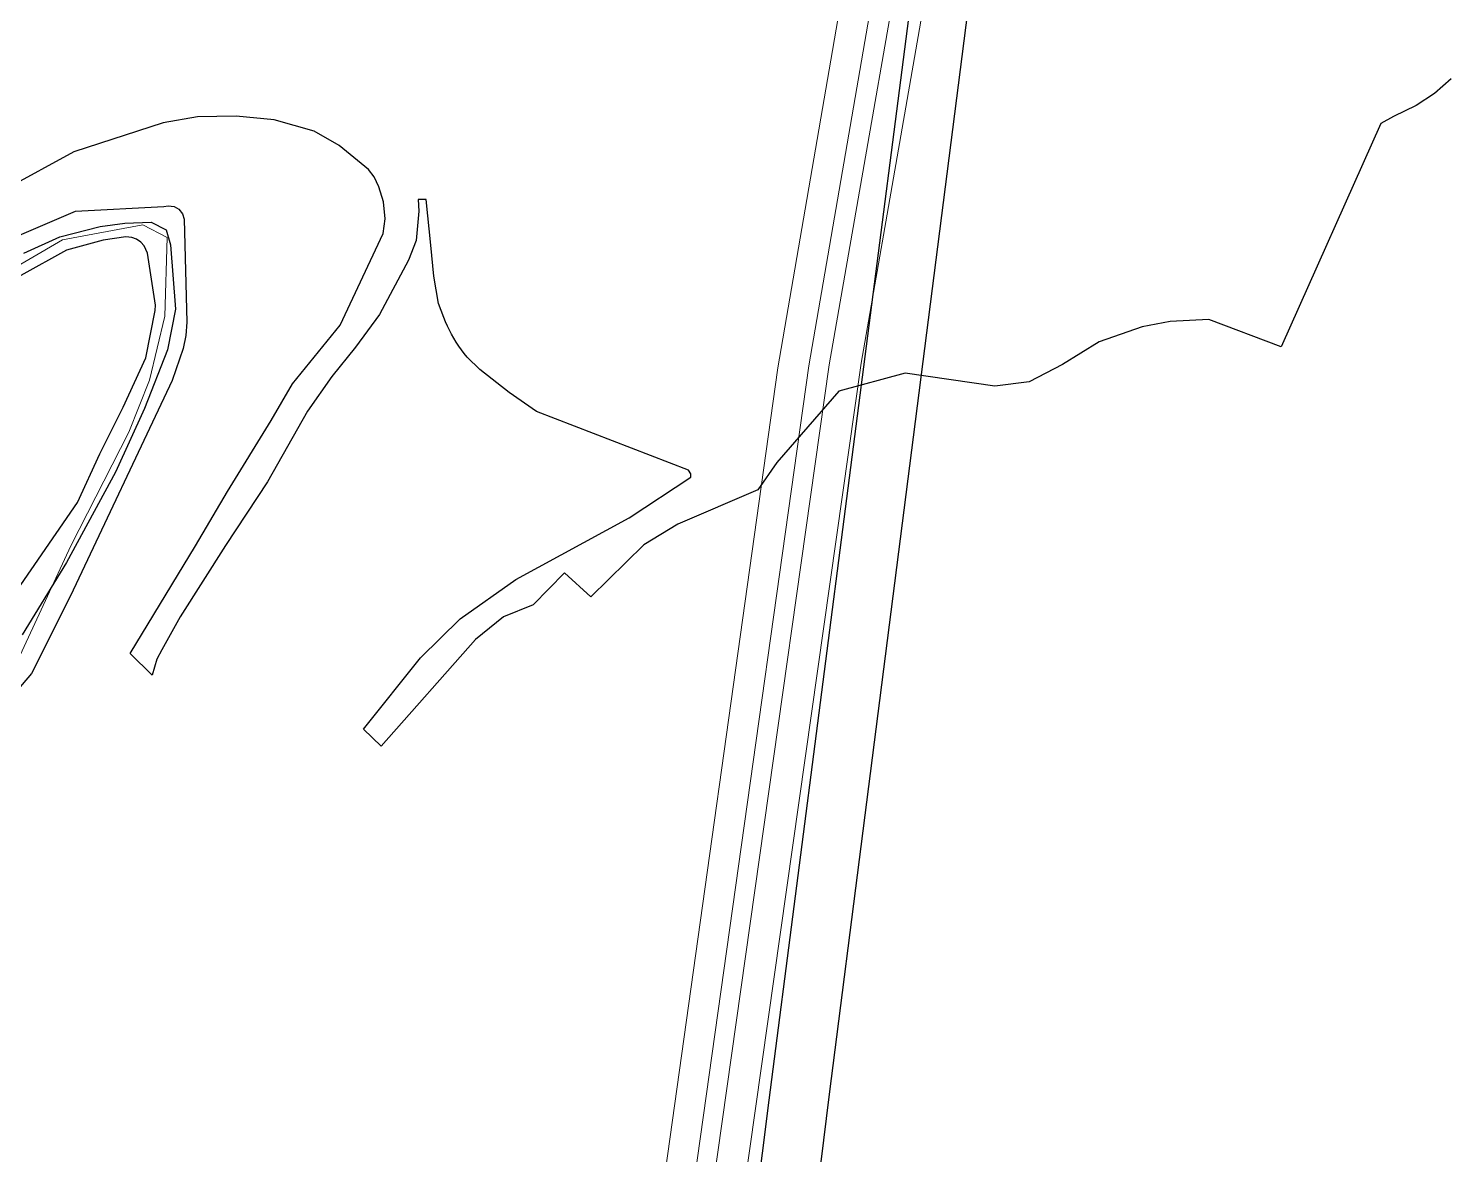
# Model space of a CAD drawing. Header units: millimetres. Extents: x 617751 to 636088, y 68402 to 77988.
# Drawn here: x 627634.4 to 628045.6, y 74033.1 to 74360 of the extents above; entities that cross this region are included whole.
import ezdxf

# ---------------------------------------------------------------- set-up
doc = ezdxf.new("R2010")
doc.units = ezdxf.units.MM
doc.header["$LTSCALE"] = 3
doc.header["$MEASUREMENT"] = 0
for name, color, linetype in [('ALINHAMENTO PREDIAL', 120, 'Continuous'), ('BAIRRO', 30, 'Continuous'), ('NOME LOGRADOURO', 252, 'Continuous'), ('OBRA DE ARTE', 190, 'Continuous')]:
    doc.layers.add(name, color=color, linetype=linetype)

msp = doc.modelspace()

# ---------------------------------------------------------------- linework, layer by layer
at = {"layer": 'ALINHAMENTO PREDIAL'}
for points in [[(628047.25, 74345.28), (628042.38, 74341.02), (628037.08, 74337.6), (628030.52, 74334.39), (628026.87, 74332.33), (627997.93, 74267.56), (627976.96, 74275.51), (627965.7, 74274.88), (627957.57, 74273.32), (627945.09, 74268.95), (627934.45, 74262.39), (627924.77, 74257.39), (627914.78, 74256.14), (627888.84, 74259.89), (627869.56, 74254.67), (627851.58, 74233.99), (627846.08, 74226.05), (627822.85, 74216.04), (627812.97, 74210.05), (627797.55, 74195), (627789.91, 74201.97), (627780.81, 74192.68), (627772.27, 74189.14), (627764.07, 74182.55), (627736.72, 74151.65), (627731.59, 74156.55), (627748.11, 74177.28), (627759.69, 74188.62), (627775.86, 74199.96), (627808.75, 74217.95), (627826.62, 74229.71), (627826.64, 74230.69), (627825.92, 74231.71), (627781.8, 74248.79), (627773.91, 74254.29), (627765.37, 74260.97), (627761.65, 74264.58), (627760.81, 74265.62), (627760.01, 74266.68), (627759.24, 74267.77), (627758.51, 74268.89), (627757.81, 74270.03), (627757.16, 74271.19), (627756.54, 74272.37), (627755.96, 74273.57), (627755.42, 74274.79), (627754.92, 74276.03), (627753.37, 74280.07), (627752.05, 74288.07), (627751.11, 74297.01), (627749.82, 74310.25), (627747.44, 74310.25), (627747.68, 74306.86), (627746.93, 74298.44), (627744.67, 74292.65), (627736.24, 74276.88), (627729.29, 74267.48), (627722.46, 74258.97), (627715.4, 74248.89), (627703.74, 74228.38), (627691.58, 74209.91), (627678.42, 74189.13), (627673.12, 74179.63), (627671.6, 74176.9), (627670.3, 74172.29), (627663.9, 74178.56), (627682.86, 74209.79), (627692.16, 74225.53), (627704.82, 74246.18), (627711.02, 74256.76), (627724.81, 74273.78), (627737.28, 74300.46), (627737.92, 74304.68), (627737.4, 74309.61), (627736.09, 74313.97), (627734.73, 74316.85), (627733.04, 74318.95), (627724.54, 74325.96), (627717.28, 74330.11), (627705.67, 74333.43), (627694.67, 74334.46), (627683.47, 74334.26), (627673.51, 74332.59), (627647.59, 74324.1), (627627.68, 74313.32)], [(628047.25, 74345.28), (628042.38, 74341.02), (628037.08, 74337.6), (628030.52, 74334.39), (628026.87, 74332.33), (627997.93, 74267.56), (627976.96, 74275.51), (627965.7, 74274.88), (627957.57, 74273.32), (627945.09, 74268.95), (627934.45, 74262.39), (627924.77, 74257.39), (627914.78, 74256.14), (627888.84, 74259.89), (627869.56, 74254.67), (627851.58, 74233.99), (627846.08, 74226.05), (627822.85, 74216.04), (627812.97, 74210.05), (627797.55, 74195), (627789.91, 74201.97), (627780.81, 74192.68), (627772.27, 74189.14), (627764.07, 74182.55), (627736.72, 74151.65), (627731.59, 74156.55), (627748.11, 74177.28), (627759.69, 74188.62), (627775.86, 74199.96), (627808.75, 74217.95), (627826.62, 74229.71), (627826.64, 74230.69), (627825.92, 74231.71), (627781.8, 74248.79), (627773.91, 74254.29), (627765.37, 74260.97), (627761.65, 74264.58), (627760.81, 74265.62), (627760.01, 74266.68), (627759.24, 74267.77), (627758.51, 74268.89), (627757.81, 74270.03), (627757.16, 74271.19), (627756.54, 74272.37), (627755.96, 74273.57), (627755.42, 74274.79), (627754.92, 74276.03), (627753.37, 74280.07), (627752.05, 74288.07), (627751.11, 74297.01), (627749.82, 74310.25), (627747.44, 74310.25), (627747.68, 74306.86), (627746.93, 74298.44), (627744.67, 74292.65), (627736.24, 74276.88), (627729.29, 74267.48), (627722.46, 74258.97), (627715.4, 74248.89), (627703.74, 74228.38), (627691.58, 74209.91), (627678.42, 74189.13), (627673.12, 74179.63), (627671.6, 74176.9), (627670.3, 74172.29), (627663.9, 74178.56), (627682.86, 74209.79), (627692.16, 74225.53), (627704.82, 74246.18), (627711.02, 74256.76), (627724.81, 74273.78), (627737.28, 74300.46), (627737.92, 74304.68), (627737.4, 74309.61), (627736.09, 74313.97), (627734.73, 74316.85), (627733.04, 74318.95), (627724.54, 74325.96), (627717.28, 74330.11), (627705.67, 74333.43), (627694.67, 74334.46), (627683.47, 74334.26), (627673.51, 74332.59), (627647.59, 74324.1), (627627.68, 74313.32)], [(628047.25, 74345.28), (628042.38, 74341.02), (628037.08, 74337.6), (628030.52, 74334.39), (628026.87, 74332.33), (627997.93, 74267.56), (627976.96, 74275.51), (627965.7, 74274.88), (627957.57, 74273.32), (627945.09, 74268.95), (627934.45, 74262.39), (627924.77, 74257.39), (627914.78, 74256.14), (627888.84, 74259.89), (627869.56, 74254.67), (627851.58, 74233.99), (627846.08, 74226.05), (627822.85, 74216.04), (627812.97, 74210.05), (627797.55, 74195), (627789.91, 74201.97), (627780.81, 74192.68), (627772.27, 74189.14), (627764.07, 74182.55), (627736.72, 74151.65), (627731.59, 74156.55), (627748.11, 74177.28), (627759.69, 74188.62), (627775.86, 74199.96), (627808.75, 74217.95), (627826.62, 74229.71), (627826.64, 74230.69), (627825.92, 74231.71), (627781.8, 74248.79), (627773.91, 74254.29), (627765.37, 74260.97), (627761.65, 74264.58), (627760.81, 74265.62), (627760.01, 74266.68), (627759.24, 74267.77), (627758.51, 74268.89), (627757.81, 74270.03), (627757.16, 74271.19), (627756.54, 74272.37), (627755.96, 74273.57), (627755.42, 74274.79), (627754.92, 74276.03), (627753.37, 74280.07), (627752.05, 74288.07), (627751.11, 74297.01), (627749.82, 74310.25), (627747.44, 74310.25), (627747.68, 74306.86), (627746.93, 74298.44), (627744.67, 74292.65), (627736.24, 74276.88), (627729.29, 74267.48), (627722.46, 74258.97), (627715.4, 74248.89), (627703.74, 74228.38), (627691.58, 74209.91), (627678.42, 74189.13), (627673.12, 74179.63), (627671.6, 74176.9), (627670.3, 74172.29), (627663.9, 74178.56), (627682.86, 74209.79), (627692.16, 74225.53), (627704.82, 74246.18), (627711.02, 74256.76), (627724.81, 74273.78), (627737.28, 74300.46), (627737.92, 74304.68), (627737.4, 74309.61), (627736.09, 74313.97), (627734.73, 74316.85), (627733.04, 74318.95), (627724.54, 74325.96), (627717.28, 74330.11), (627705.67, 74333.43), (627694.67, 74334.46), (627683.47, 74334.26), (627673.51, 74332.59), (627647.59, 74324.1), (627627.68, 74313.32)], [(628047.25, 74345.28), (628042.38, 74341.02), (628037.08, 74337.6), (628030.52, 74334.39), (628026.87, 74332.33), (627997.93, 74267.56), (627976.96, 74275.51), (627965.7, 74274.88), (627957.57, 74273.32), (627945.09, 74268.95), (627934.45, 74262.39), (627924.77, 74257.39), (627914.78, 74256.14), (627888.84, 74259.89), (627869.56, 74254.67), (627851.58, 74233.99), (627846.08, 74226.05), (627822.85, 74216.04), (627812.97, 74210.05), (627797.55, 74195), (627789.91, 74201.97), (627780.81, 74192.68), (627772.27, 74189.14), (627764.07, 74182.55), (627736.72, 74151.65), (627731.59, 74156.55), (627748.11, 74177.28), (627759.69, 74188.62), (627775.86, 74199.96), (627808.75, 74217.95), (627826.62, 74229.71), (627826.64, 74230.69), (627825.92, 74231.71), (627781.8, 74248.79), (627773.91, 74254.29), (627765.37, 74260.97), (627761.65, 74264.58), (627760.81, 74265.62), (627760.01, 74266.68), (627759.24, 74267.77), (627758.51, 74268.89), (627757.81, 74270.03), (627757.16, 74271.19), (627756.54, 74272.37), (627755.96, 74273.57), (627755.42, 74274.79), (627754.92, 74276.03), (627753.37, 74280.07), (627752.05, 74288.07), (627751.11, 74297.01), (627749.82, 74310.25), (627747.44, 74310.25), (627747.68, 74306.86), (627746.93, 74298.44), (627744.67, 74292.65), (627736.24, 74276.88), (627729.29, 74267.48), (627722.46, 74258.97), (627715.4, 74248.89), (627703.74, 74228.38), (627691.58, 74209.91), (627678.42, 74189.13), (627673.12, 74179.63), (627671.6, 74176.9), (627670.3, 74172.29), (627663.9, 74178.56), (627682.86, 74209.79), (627692.16, 74225.53), (627704.82, 74246.18), (627711.02, 74256.76), (627724.81, 74273.78), (627737.28, 74300.46), (627737.92, 74304.68), (627737.4, 74309.61), (627736.09, 74313.97), (627734.73, 74316.85), (627733.04, 74318.95), (627724.54, 74325.96), (627717.28, 74330.11), (627705.67, 74333.43), (627694.67, 74334.46), (627683.47, 74334.26), (627673.51, 74332.59), (627647.59, 74324.1), (627627.68, 74313.32)], [(628047.25, 74345.28), (628042.38, 74341.02), (628037.08, 74337.6), (628030.52, 74334.39), (628026.87, 74332.33), (627997.93, 74267.56), (627976.96, 74275.51), (627965.7, 74274.88), (627957.57, 74273.32), (627945.09, 74268.95), (627934.45, 74262.39), (627924.77, 74257.39), (627914.78, 74256.14), (627888.84, 74259.89), (627869.56, 74254.67), (627851.58, 74233.99), (627846.08, 74226.05), (627822.85, 74216.04), (627812.97, 74210.05), (627797.55, 74195), (627789.91, 74201.97), (627780.81, 74192.68), (627772.27, 74189.14), (627764.07, 74182.55), (627736.72, 74151.65), (627731.59, 74156.55), (627748.11, 74177.28), (627759.69, 74188.62), (627775.86, 74199.96), (627808.75, 74217.95), (627826.62, 74229.71), (627826.64, 74230.69), (627825.92, 74231.71), (627781.8, 74248.79), (627773.91, 74254.29), (627765.37, 74260.97), (627761.65, 74264.58), (627760.81, 74265.62), (627760.01, 74266.68), (627759.24, 74267.77), (627758.51, 74268.89), (627757.81, 74270.03), (627757.16, 74271.19), (627756.54, 74272.37), (627755.96, 74273.57), (627755.42, 74274.79), (627754.92, 74276.03), (627753.37, 74280.07), (627752.05, 74288.07), (627751.11, 74297.01), (627749.82, 74310.25), (627747.44, 74310.25), (627747.68, 74306.86), (627746.93, 74298.44), (627744.67, 74292.65), (627736.24, 74276.88), (627729.29, 74267.48), (627722.46, 74258.97), (627715.4, 74248.89), (627703.74, 74228.38), (627691.58, 74209.91), (627678.42, 74189.13), (627673.12, 74179.63), (627671.6, 74176.9), (627670.3, 74172.29), (627663.9, 74178.56), (627682.86, 74209.79), (627692.16, 74225.53), (627704.82, 74246.18), (627711.02, 74256.76), (627724.81, 74273.78), (627737.28, 74300.46), (627737.92, 74304.68), (627737.4, 74309.61), (627736.09, 74313.97), (627734.73, 74316.85), (627733.04, 74318.95), (627724.54, 74325.96), (627717.28, 74330.11), (627705.67, 74333.43), (627694.67, 74334.46), (627683.47, 74334.26), (627673.51, 74332.59), (627647.59, 74324.1), (627627.68, 74313.32)], [(628047.25, 74345.28), (628042.38, 74341.02), (628037.08, 74337.6), (628030.52, 74334.39), (628026.87, 74332.33), (627997.93, 74267.56), (627976.96, 74275.51), (627965.7, 74274.88), (627957.57, 74273.32), (627945.09, 74268.95), (627934.45, 74262.39), (627924.77, 74257.39), (627914.78, 74256.14), (627888.84, 74259.89), (627869.56, 74254.67), (627851.58, 74233.99), (627846.08, 74226.05), (627822.85, 74216.04), (627812.97, 74210.05), (627797.55, 74195), (627789.91, 74201.97), (627780.81, 74192.68), (627772.27, 74189.14), (627764.07, 74182.55), (627736.72, 74151.65), (627731.59, 74156.55), (627748.11, 74177.28), (627759.69, 74188.62), (627775.86, 74199.96), (627808.75, 74217.95), (627826.62, 74229.71), (627826.64, 74230.69), (627825.92, 74231.71), (627781.8, 74248.79), (627773.91, 74254.29), (627765.37, 74260.97), (627761.65, 74264.58), (627760.81, 74265.62), (627760.01, 74266.68), (627759.24, 74267.77), (627758.51, 74268.89), (627757.81, 74270.03), (627757.16, 74271.19), (627756.54, 74272.37), (627755.96, 74273.57), (627755.42, 74274.79), (627754.92, 74276.03), (627753.37, 74280.07), (627752.05, 74288.07), (627751.11, 74297.01), (627749.82, 74310.25), (627747.44, 74310.25), (627747.68, 74306.86), (627746.93, 74298.44), (627744.67, 74292.65), (627736.24, 74276.88), (627729.29, 74267.48), (627722.46, 74258.97), (627715.4, 74248.89), (627703.74, 74228.38), (627691.58, 74209.91), (627678.42, 74189.13), (627673.12, 74179.63), (627671.6, 74176.9), (627670.3, 74172.29), (627663.9, 74178.56), (627682.86, 74209.79), (627692.16, 74225.53), (627704.82, 74246.18), (627711.02, 74256.76), (627724.81, 74273.78), (627737.28, 74300.46), (627737.92, 74304.68), (627737.4, 74309.61), (627736.09, 74313.97), (627734.73, 74316.85), (627733.04, 74318.95), (627724.54, 74325.96), (627717.28, 74330.11), (627705.67, 74333.43), (627694.67, 74334.46), (627683.47, 74334.26), (627673.51, 74332.59), (627647.59, 74324.1), (627627.68, 74313.32)], [(628047.25, 74345.28), (628042.38, 74341.02), (628037.08, 74337.6), (628030.52, 74334.39), (628026.87, 74332.33), (627997.93, 74267.56), (627976.96, 74275.51), (627965.7, 74274.88), (627957.57, 74273.32), (627945.09, 74268.95), (627934.45, 74262.39), (627924.77, 74257.39), (627914.78, 74256.14), (627888.84, 74259.89), (627869.56, 74254.67), (627851.58, 74233.99), (627846.08, 74226.05), (627822.85, 74216.04), (627812.97, 74210.05), (627797.55, 74195), (627789.91, 74201.97), (627780.81, 74192.68), (627772.27, 74189.14), (627764.07, 74182.55), (627736.72, 74151.65), (627731.59, 74156.55), (627748.11, 74177.28), (627759.69, 74188.62), (627775.86, 74199.96), (627808.75, 74217.95), (627826.62, 74229.71), (627826.64, 74230.69), (627825.92, 74231.71), (627781.8, 74248.79), (627773.91, 74254.29), (627765.37, 74260.97), (627761.65, 74264.58), (627760.81, 74265.62), (627760.01, 74266.68), (627759.24, 74267.77), (627758.51, 74268.89), (627757.81, 74270.03), (627757.16, 74271.19), (627756.54, 74272.37), (627755.96, 74273.57), (627755.42, 74274.79), (627754.92, 74276.03), (627753.37, 74280.07), (627752.05, 74288.07), (627751.11, 74297.01), (627749.82, 74310.25), (627747.44, 74310.25), (627747.68, 74306.86), (627746.93, 74298.44), (627744.67, 74292.65), (627736.24, 74276.88), (627729.29, 74267.48), (627722.46, 74258.97), (627715.4, 74248.89), (627703.74, 74228.38), (627691.58, 74209.91), (627678.42, 74189.13), (627673.12, 74179.63), (627671.6, 74176.9), (627670.3, 74172.29), (627663.9, 74178.56), (627682.86, 74209.79), (627692.16, 74225.53), (627704.82, 74246.18), (627711.02, 74256.76), (627724.81, 74273.78), (627737.28, 74300.46), (627737.92, 74304.68), (627737.4, 74309.61), (627736.09, 74313.97), (627734.73, 74316.85), (627733.04, 74318.95), (627724.54, 74325.96), (627717.28, 74330.11), (627705.67, 74333.43), (627694.67, 74334.46), (627683.47, 74334.26), (627673.51, 74332.59), (627647.59, 74324.1), (627627.68, 74313.32)], [(628047.25, 74345.28), (628042.38, 74341.02), (628037.08, 74337.6), (628030.52, 74334.39), (628026.87, 74332.33), (627997.93, 74267.56), (627976.96, 74275.51), (627965.7, 74274.88), (627957.57, 74273.32), (627945.09, 74268.95), (627934.45, 74262.39), (627924.77, 74257.39), (627914.78, 74256.14), (627888.84, 74259.89), (627869.56, 74254.67), (627851.58, 74233.99), (627846.08, 74226.05), (627822.85, 74216.04), (627812.97, 74210.05), (627797.55, 74195), (627789.91, 74201.97), (627780.81, 74192.68), (627772.27, 74189.14), (627764.07, 74182.55), (627736.72, 74151.65), (627731.59, 74156.55), (627748.11, 74177.28), (627759.69, 74188.62), (627775.86, 74199.96), (627808.75, 74217.95), (627826.62, 74229.71), (627826.64, 74230.69), (627825.92, 74231.71), (627781.8, 74248.79), (627773.91, 74254.29), (627765.37, 74260.97), (627761.65, 74264.58), (627760.81, 74265.62), (627760.01, 74266.68), (627759.24, 74267.77), (627758.51, 74268.89), (627757.81, 74270.03), (627757.16, 74271.19), (627756.54, 74272.37), (627755.96, 74273.57), (627755.42, 74274.79), (627754.92, 74276.03), (627753.37, 74280.07), (627752.05, 74288.07), (627751.11, 74297.01), (627749.82, 74310.25), (627747.44, 74310.25), (627747.68, 74306.86), (627746.93, 74298.44), (627744.67, 74292.65), (627736.24, 74276.88), (627729.29, 74267.48), (627722.46, 74258.97), (627715.4, 74248.89), (627703.74, 74228.38), (627691.58, 74209.91), (627678.42, 74189.13), (627673.12, 74179.63), (627671.6, 74176.9), (627670.3, 74172.29), (627663.9, 74178.56), (627682.86, 74209.79), (627692.16, 74225.53), (627704.82, 74246.18), (627711.02, 74256.76), (627724.81, 74273.78), (627737.28, 74300.46), (627737.92, 74304.68), (627737.4, 74309.61), (627736.09, 74313.97), (627734.73, 74316.85), (627733.04, 74318.95), (627724.54, 74325.96), (627717.28, 74330.11), (627705.67, 74333.43), (627694.67, 74334.46), (627683.47, 74334.26), (627673.51, 74332.59), (627647.59, 74324.1), (627627.68, 74313.32)], [(627629.75, 74299.08), (627648.02, 74306.86), (627673.69, 74308.28), (627674.93, 74308.5), (627676.64, 74308.23), (627678.01, 74307.45), (627679.11, 74306.1), (627679.6, 74304.6), (627680.39, 74274.72), (627680.01, 74270.85), (627679.24, 74267.03), (627676.08, 74257.8), (627646.56, 74195.29), (627635.23, 74172.76), (627612.33, 74145.88)], [(627629.75, 74299.08), (627648.02, 74306.86), (627673.69, 74308.28), (627674.93, 74308.5), (627676.64, 74308.23), (627678.01, 74307.45), (627679.11, 74306.1), (627679.6, 74304.6), (627680.39, 74274.72), (627680.01, 74270.85), (627679.24, 74267.03), (627676.08, 74257.8), (627646.56, 74195.29), (627635.23, 74172.76), (627612.33, 74145.88)], [(627629.75, 74299.08), (627648.02, 74306.86), (627673.69, 74308.28), (627674.93, 74308.5), (627676.64, 74308.23), (627678.01, 74307.45), (627679.11, 74306.1), (627679.6, 74304.6), (627680.39, 74274.72), (627680.01, 74270.85), (627679.24, 74267.03), (627676.08, 74257.8), (627646.56, 74195.29), (627635.23, 74172.76), (627612.33, 74145.88)], [(627629.75, 74299.08), (627648.02, 74306.86), (627673.69, 74308.28), (627674.93, 74308.5), (627676.64, 74308.23), (627678.01, 74307.45), (627679.11, 74306.1), (627679.6, 74304.6), (627680.39, 74274.72), (627680.01, 74270.85), (627679.24, 74267.03), (627676.08, 74257.8), (627646.56, 74195.29), (627635.23, 74172.76), (627612.33, 74145.88)], [(627629.75, 74299.08), (627648.02, 74306.86), (627673.69, 74308.28), (627674.93, 74308.5), (627676.64, 74308.23), (627678.01, 74307.45), (627679.11, 74306.1), (627679.6, 74304.6), (627680.39, 74274.72), (627680.01, 74270.85), (627679.24, 74267.03), (627676.08, 74257.8), (627646.56, 74195.29), (627635.23, 74172.76), (627612.33, 74145.88)], [(627629.75, 74299.08), (627648.02, 74306.86), (627673.69, 74308.28), (627674.93, 74308.5), (627676.64, 74308.23), (627678.01, 74307.45), (627679.11, 74306.1), (627679.6, 74304.6), (627680.39, 74274.72), (627680.01, 74270.85), (627679.24, 74267.03), (627676.08, 74257.8), (627646.56, 74195.29), (627635.23, 74172.76), (627612.33, 74145.88)], [(627629.75, 74299.08), (627648.02, 74306.86), (627673.69, 74308.28), (627674.93, 74308.5), (627676.64, 74308.23), (627678.01, 74307.45), (627679.11, 74306.1), (627679.6, 74304.6), (627680.39, 74274.72), (627680.01, 74270.85), (627679.24, 74267.03), (627676.08, 74257.8), (627646.56, 74195.29), (627635.23, 74172.76), (627612.33, 74145.88)], [(627629.75, 74299.08), (627648.02, 74306.86), (627673.69, 74308.28), (627674.93, 74308.5), (627676.64, 74308.23), (627678.01, 74307.45), (627679.11, 74306.1), (627679.6, 74304.6), (627680.39, 74274.72), (627680.01, 74270.85), (627679.24, 74267.03), (627676.08, 74257.8), (627646.56, 74195.29), (627635.23, 74172.76), (627612.33, 74145.88)], [(627629.01, 74193.82), (627648.63, 74222.32), (627655.08, 74236.5), (627661.83, 74250), (627668.46, 74264.32), (627671.15, 74278.05), (627671.3, 74279.58), (627668.92, 74294.71), (627667.95, 74296.82), (627666.96, 74297.91), (627665.73, 74298.74), (627664.34, 74299.25), (627662.66, 74299.41), (627656.03, 74298.48), (627645.47, 74295.54), (627632.15, 74288.22)], [(627629.01, 74193.82), (627648.63, 74222.32), (627655.08, 74236.5), (627661.83, 74250), (627668.46, 74264.32), (627671.15, 74278.05), (627671.3, 74279.58), (627668.92, 74294.71), (627667.95, 74296.82), (627666.96, 74297.91), (627665.73, 74298.74), (627664.34, 74299.25), (627662.66, 74299.41), (627656.03, 74298.48), (627645.47, 74295.54), (627632.15, 74288.22)], [(627629.01, 74193.82), (627648.63, 74222.32), (627655.08, 74236.5), (627661.83, 74250), (627668.46, 74264.32), (627671.15, 74278.05), (627671.3, 74279.58), (627668.92, 74294.71), (627667.95, 74296.82), (627666.96, 74297.91), (627665.73, 74298.74), (627664.34, 74299.25), (627662.66, 74299.41), (627656.03, 74298.48), (627645.47, 74295.54), (627632.15, 74288.22)], [(627629.01, 74193.82), (627648.63, 74222.32), (627655.08, 74236.5), (627661.83, 74250), (627668.46, 74264.32), (627671.15, 74278.05), (627671.3, 74279.58), (627668.92, 74294.71), (627667.95, 74296.82), (627666.96, 74297.91), (627665.73, 74298.74), (627664.34, 74299.25), (627662.66, 74299.41), (627656.03, 74298.48), (627645.47, 74295.54), (627632.15, 74288.22)], [(627629.01, 74193.82), (627648.63, 74222.32), (627655.08, 74236.5), (627661.83, 74250), (627668.46, 74264.32), (627671.15, 74278.05), (627671.3, 74279.58), (627668.92, 74294.71), (627667.95, 74296.82), (627666.96, 74297.91), (627665.73, 74298.74), (627664.34, 74299.25), (627662.66, 74299.41), (627656.03, 74298.48), (627645.47, 74295.54), (627632.15, 74288.22)], [(627629.01, 74193.82), (627648.63, 74222.32), (627655.08, 74236.5), (627661.83, 74250), (627668.46, 74264.32), (627671.15, 74278.05), (627671.3, 74279.58), (627668.92, 74294.71), (627667.95, 74296.82), (627666.96, 74297.91), (627665.73, 74298.74), (627664.34, 74299.25), (627662.66, 74299.41), (627656.03, 74298.48), (627645.47, 74295.54), (627632.15, 74288.22)]]:
    msp.add_lwpolyline(points, dxfattribs=at)
at = {"layer": 'BAIRRO', "lineweight": 20}
for points in [[(627623.44, 74286.49), (627644.31, 74298.6), (627667.54, 74302.97), (627674.61, 74299.27), (627673.94, 74276.39), (627669.56, 74257.88), (627663.5, 74242.74), (627646.67, 74209.76), (627631.28, 74176.56)], [(627631.28, 74176.56), (627646.67, 74209.76), (627663.5, 74242.74), (627669.56, 74257.88), (627673.94, 74276.39), (627674.61, 74299.27), (627667.54, 74302.97), (627644.31, 74298.6), (627623.44, 74286.49)]]:
    msp.add_lwpolyline(points, dxfattribs=at)
at = {"layer": 'NOME LOGRADOURO'}
for points in [[(627696.16, 72756.79), (627699.05, 72825.19), (627699.49, 72835.6), (627761.32, 73344.09), (627812.15, 73753.51), (627849.3, 74048.87), (627940.99, 74759.47), (627936.65, 74803.39), (627932.32, 74825.76), (627931.18, 74831.77), (627929.05, 74840.86), (627926.16, 74850.12), (627919.86, 74868.9), (627917.64, 74874.45), (627915.65, 74878.73), (627907.25, 74894.33), (627899.52, 74908.45), (627889, 74923.88), (627876.59, 74939.77), (627837.54, 74976.69), (627809.6, 74995.54), (627686.48, 75068.73), (627293.15, 75299.98), (627224.29, 75363.01)], [(627696.16, 72756.79), (627699.05, 72825.19), (627699.49, 72835.6), (627761.32, 73344.09), (627812.15, 73753.51), (627849.3, 74048.87), (627940.99, 74759.47), (627936.65, 74803.39), (627932.32, 74825.76), (627931.18, 74831.77), (627929.05, 74840.86), (627926.16, 74850.12), (627919.86, 74868.9), (627917.64, 74874.45), (627915.65, 74878.73), (627907.25, 74894.33), (627899.52, 74908.45), (627889, 74923.88), (627876.59, 74939.77), (627837.54, 74976.69), (627809.6, 74995.54), (627686.48, 75068.73), (627293.15, 75299.98), (627224.29, 75363.01)], [(627696.16, 72756.79), (627699.05, 72825.19), (627699.49, 72835.6), (627761.32, 73344.09), (627812.15, 73753.51), (627849.3, 74048.87), (627940.99, 74759.47), (627936.65, 74803.39), (627932.32, 74825.76), (627931.18, 74831.77), (627929.05, 74840.86), (627926.16, 74850.12), (627919.86, 74868.9), (627917.64, 74874.45), (627915.65, 74878.73), (627907.25, 74894.33), (627899.52, 74908.45), (627889, 74923.88), (627876.59, 74939.77), (627837.54, 74976.69), (627809.6, 74995.54), (627686.48, 75068.73), (627293.15, 75299.98), (627224.29, 75363.01)], [(627696.16, 72756.79), (627699.05, 72825.19), (627699.49, 72835.6), (627761.32, 73344.09), (627812.15, 73753.51), (627849.3, 74048.87), (627940.99, 74759.47), (627936.65, 74803.39), (627932.32, 74825.76), (627931.18, 74831.77), (627929.05, 74840.86), (627926.16, 74850.12), (627919.86, 74868.9), (627917.64, 74874.45), (627915.65, 74878.73), (627907.25, 74894.33), (627899.52, 74908.45), (627889, 74923.88), (627876.59, 74939.77), (627837.54, 74976.69), (627809.6, 74995.54), (627686.48, 75068.73), (627293.15, 75299.98), (627224.29, 75363.01)], [(627696.16, 72756.79), (627699.05, 72825.19), (627699.49, 72835.6), (627761.32, 73344.09), (627812.15, 73753.51), (627849.3, 74048.87), (627940.99, 74759.47), (627936.65, 74803.39), (627932.32, 74825.76), (627931.18, 74831.77), (627929.05, 74840.86), (627926.16, 74850.12), (627919.86, 74868.9), (627917.64, 74874.45), (627915.65, 74878.73), (627907.25, 74894.33), (627899.52, 74908.45), (627889, 74923.88), (627876.59, 74939.77), (627837.54, 74976.69), (627809.6, 74995.54), (627686.48, 75068.73), (627293.15, 75299.98), (627224.29, 75363.01)], [(627712.42, 72756.79), (627714.27, 72825.91), (627777.79, 73334.73), (627831.06, 73760.17), (627866.82, 74050.67), (627957.44, 74759.79), (627949.57, 74805.58), (627943.39, 74827.83), (627941, 74838.16), (627937.18, 74850.18), (627929.87, 74870.36), (627928.26, 74874.62), (627926.9, 74878.21), (627921.4, 74894.22), (627915.42, 74907.24), (627909.77, 74918.74), (627901.8, 74933.4), (627888.2, 74954.89), (627865.09, 74976.55), (627829.59, 75006.03), (627702.99, 75081.44)], [(627712.42, 72756.79), (627714.27, 72825.91), (627777.79, 73334.73), (627831.06, 73760.17), (627866.82, 74050.67), (627957.44, 74759.79), (627949.57, 74805.58), (627943.39, 74827.83), (627941, 74838.16), (627937.18, 74850.18), (627929.87, 74870.36), (627928.26, 74874.62), (627926.9, 74878.21), (627921.4, 74894.22), (627915.42, 74907.24), (627909.77, 74918.74), (627901.8, 74933.4), (627888.2, 74954.89), (627865.09, 74976.55), (627829.59, 75006.03), (627702.99, 75081.44)], [(627712.42, 72756.79), (627714.27, 72825.91), (627777.79, 73334.73), (627831.06, 73760.17), (627866.82, 74050.67), (627957.44, 74759.79), (627949.57, 74805.58), (627943.39, 74827.83), (627941, 74838.16), (627937.18, 74850.18), (627929.87, 74870.36), (627928.26, 74874.62), (627926.9, 74878.21), (627921.4, 74894.22), (627915.42, 74907.24), (627909.77, 74918.74), (627901.8, 74933.4), (627888.2, 74954.89), (627865.09, 74976.55), (627829.59, 75006.03), (627702.99, 75081.44)], [(627712.42, 72756.79), (627714.27, 72825.91), (627777.79, 73334.73), (627831.06, 73760.17), (627866.82, 74050.67), (627957.44, 74759.79), (627949.57, 74805.58), (627943.39, 74827.83), (627941, 74838.16), (627937.18, 74850.18), (627929.87, 74870.36), (627928.26, 74874.62), (627926.9, 74878.21), (627921.4, 74894.22), (627915.42, 74907.24), (627909.77, 74918.74), (627901.8, 74933.4), (627888.2, 74954.89), (627865.09, 74976.55), (627829.59, 75006.03), (627702.99, 75081.44)], [(627712.42, 72756.79), (627714.27, 72825.91), (627777.79, 73334.73), (627831.06, 73760.17), (627866.82, 74050.67), (627957.44, 74759.79), (627949.57, 74805.58), (627943.39, 74827.83), (627941, 74838.16), (627937.18, 74850.18), (627929.87, 74870.36), (627928.26, 74874.62), (627926.9, 74878.21), (627921.4, 74894.22), (627915.42, 74907.24), (627909.77, 74918.74), (627901.8, 74933.4), (627888.2, 74954.89), (627865.09, 74976.55), (627829.59, 75006.03), (627702.99, 75081.44)], [(627633.05, 74294.71), (627643.51, 74299.46), (627655.15, 74302.48), (627662.4, 74303.44), (627670.03, 74303.7), (627674.33, 74301.52), (627675.61, 74297.09), (627677.06, 74278.42), (627674.7, 74266.63), (627668.03, 74249.61), (627659.62, 74231.12), (627645.47, 74204.98), (627632.54, 74183.91)], [(627633.05, 74294.71), (627643.51, 74299.46), (627655.15, 74302.48), (627662.4, 74303.44), (627670.03, 74303.7), (627674.33, 74301.52), (627675.61, 74297.09), (627677.06, 74278.42), (627674.7, 74266.63), (627668.03, 74249.61), (627659.62, 74231.12), (627645.47, 74204.98), (627632.54, 74183.91)], [(627633.05, 74294.71), (627643.51, 74299.46), (627655.15, 74302.48), (627662.4, 74303.44), (627670.03, 74303.7), (627674.33, 74301.52), (627675.61, 74297.09), (627677.06, 74278.42), (627674.7, 74266.63), (627668.03, 74249.61), (627659.62, 74231.12), (627645.47, 74204.98), (627632.54, 74183.91)]]:
    msp.add_lwpolyline(points, dxfattribs=at)
at = {"layer": 'OBRA DE ARTE', "lineweight": 20}
for points in [[(627698.23, 72768.19), (627690.33, 72767.67), (627728.53, 73267.22), (627782.39, 73765.32), (627851.88, 74261.48), (627936.91, 74755.22), (627946.05, 74755.72), (627860.83, 74261.98), (627791.08, 73765.83), (627736.86, 73267.73), (627698.23, 72768.19)], [(627712.57, 72769.13), (627705.44, 72768.64), (627742.88, 73268.21), (627796.66, 73766.28), (627866.7, 74262.33), (627952.94, 74755.82), (627962.08, 74756.32), (627876.05, 74262.75), (627805.75, 73766.69), (627751.24, 73268.65), (627712.57, 72769.13)]]:
    msp.add_lwpolyline(points, dxfattribs=at)

doc.saveas('drawing.dxf')
